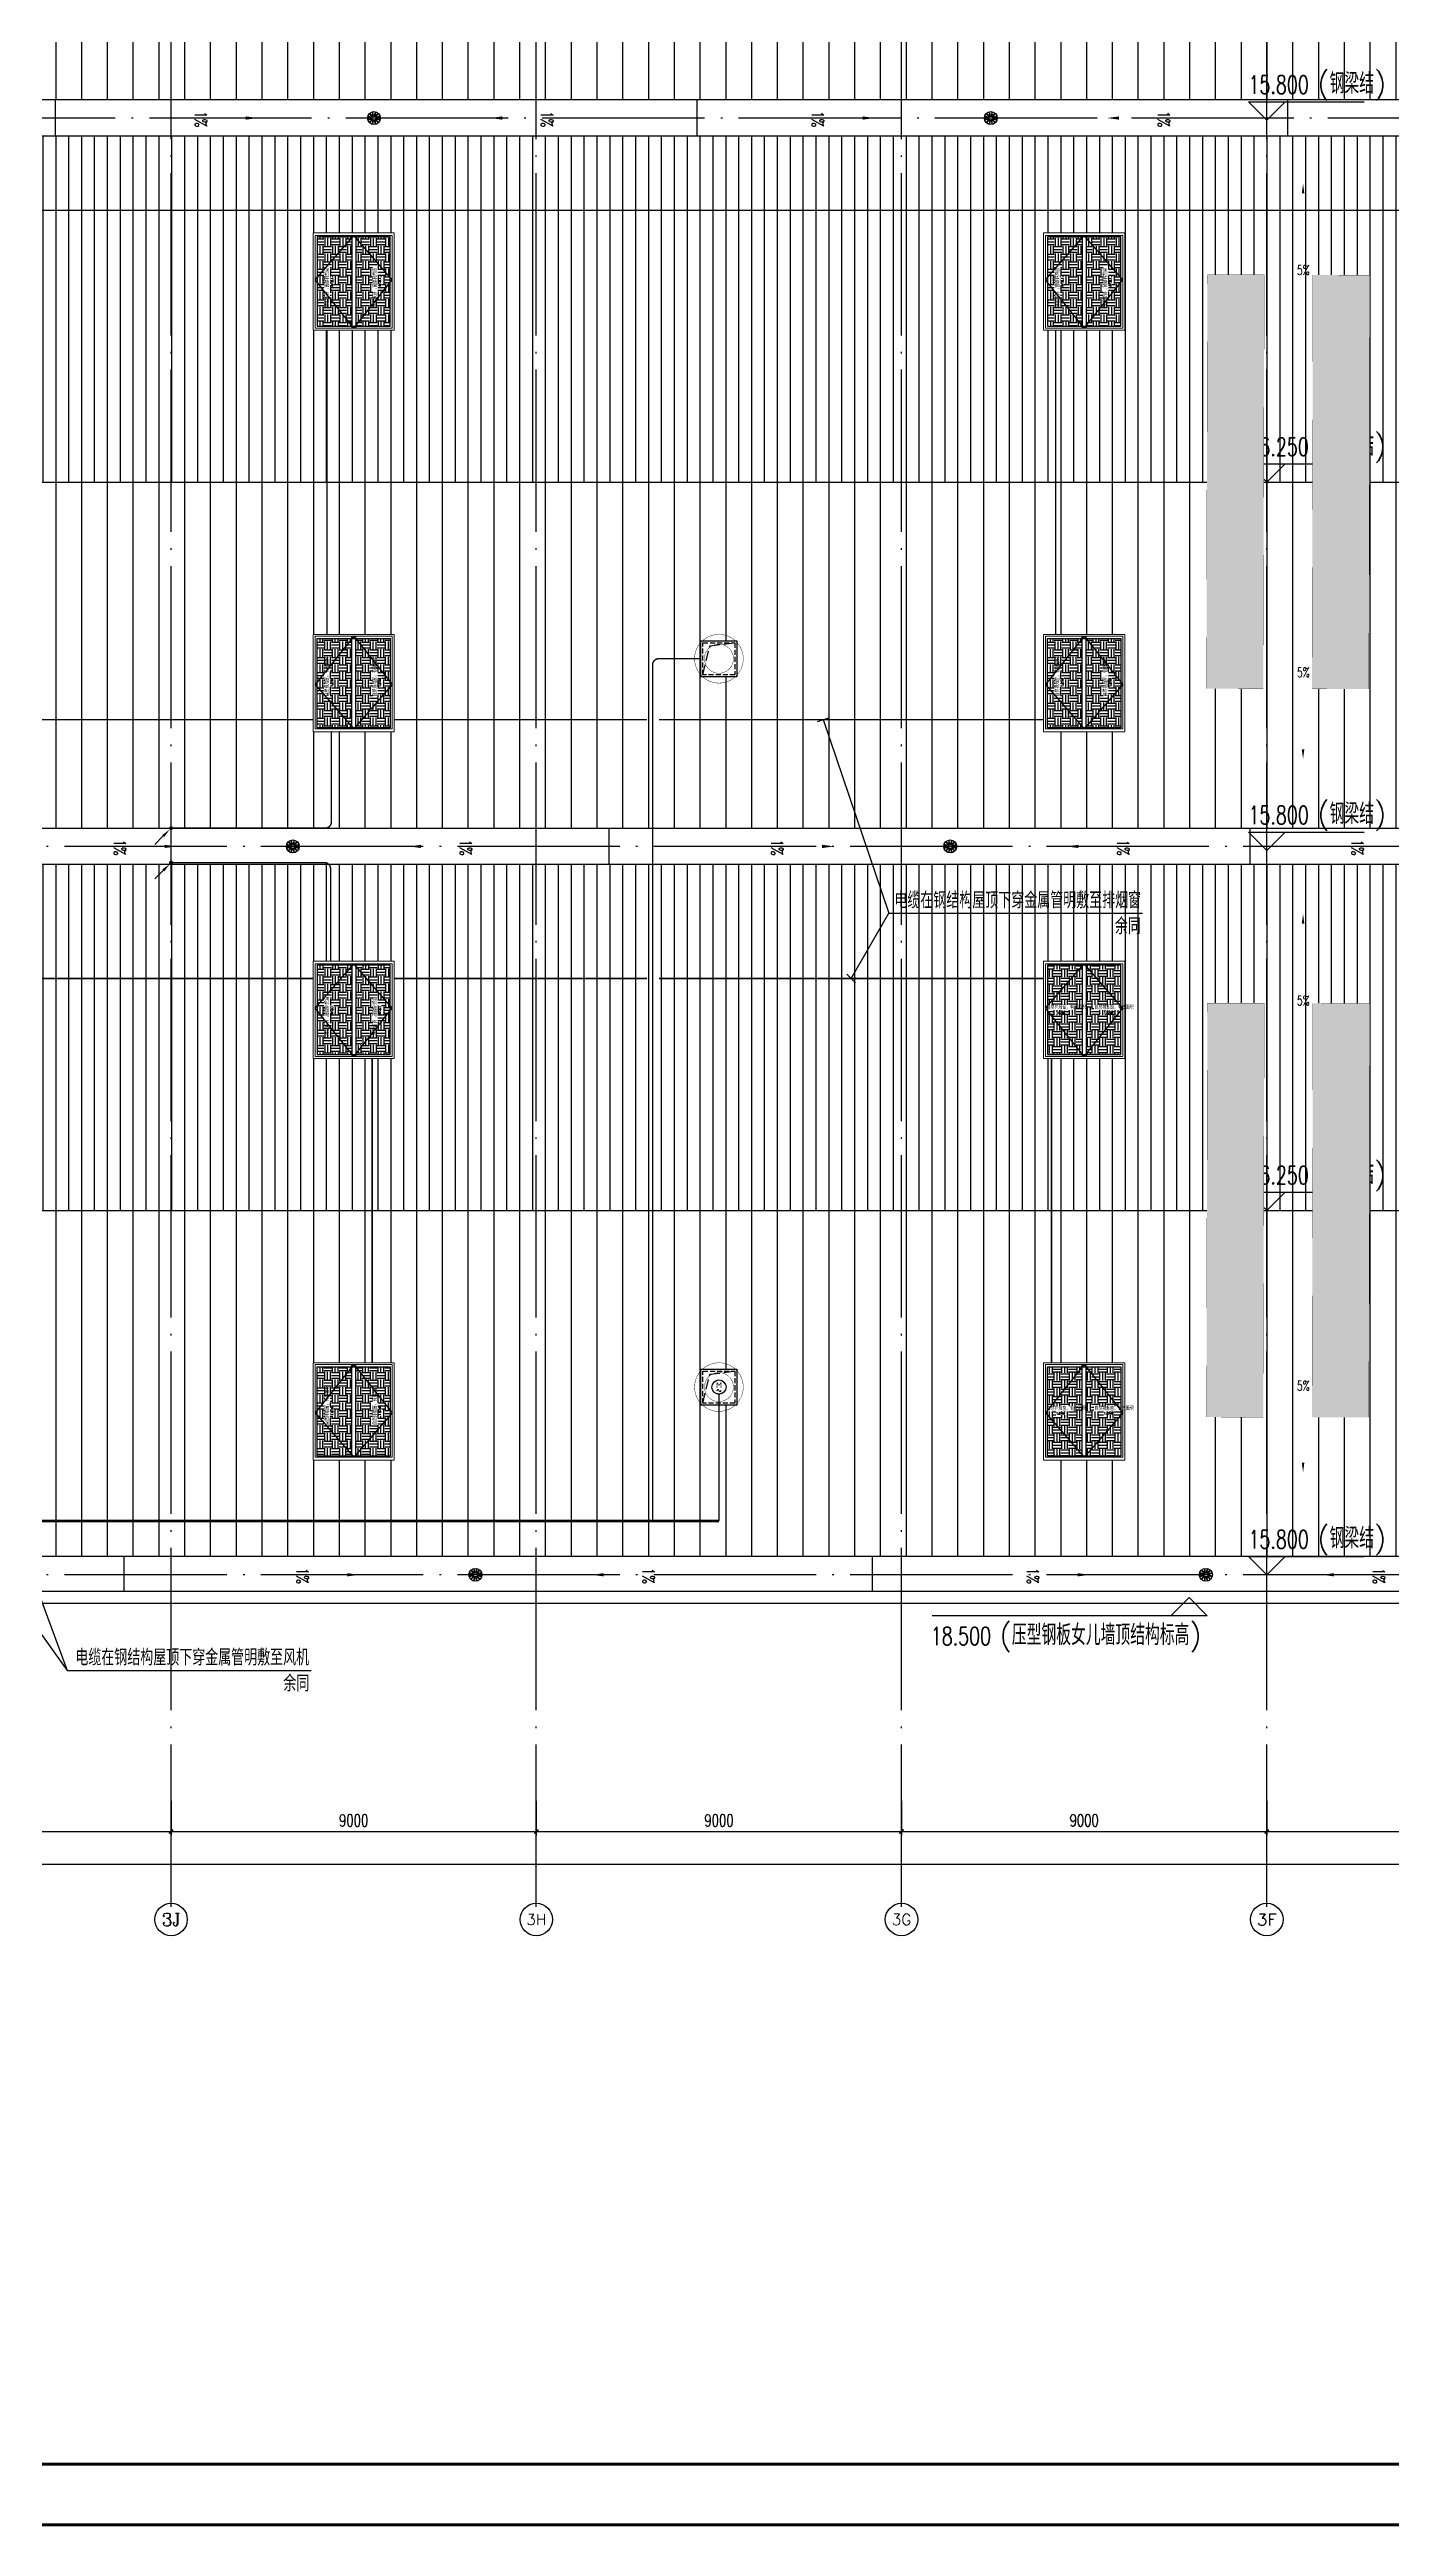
# Model space of a CAD drawing. Extents: x -1396510 to 1250330, y -1892470 to 1623980.
# Drawn here: x 1039515 to 1072582, y -1383328 to -1322286 of the extents above; entities that cross this region are included whole.
import ezdxf
from ezdxf.enums import TextEntityAlignment as Align

# ---------------------------------------------------------------- set-up
doc = ezdxf.new("R2010")
doc.units = 0
doc.header["$LTSCALE"] = 1000
doc.header["$MEASUREMENT"] = 0
for name, pattern in [('DASH', [0.35, 0.25, -0.1]), ('DOTE', [2.42, 2, -0.2, 0.02, -0.2]), ('HIDDEN', [9.525, 6.35, -3.175])]:
    doc.linetypes.add(name, pattern=pattern)
doc.layers.get('Defpoints').update_dxf_attribs({"color": 210})
for name, color, linetype in [('0-cxFrame', 155, 'Continuous'), ('99平面图例外参$0$A-HATCH-2', 251, 'Continuous'), ('A-AXIS-D', 1, 'Continuous'), ('A-AXIS-DOTE', 14, 'DOTE'), ('A-AXIS-SYMB', 3, 'Continuous'), ('A-DRAIN', 142, 'Continuous'), ('A-HATCH-2', 251, 'Continuous'), ('A-LIN-V', 9, 'Continuous'), ('A-SFCE', 30, 'Continuous'), ('A-WINDOW', 140, 'Continuous'), ('AS-COLN', 6, 'Continuous'), ('AS-结构边线层', 200, 'Continuous'), ('DIM-照明', 3, 'Continuous'), ('E-电气标注', 84, 'Continuous'), ('EQUIP-动力', 3, 'Continuous'), ('LWIRE', 4, 'Continuous'), ('SPACE', 7, 'Continuous'), ('SPACE_HATCH', 8, 'Continuous'), ('WIRE-照明', 1, 'Continuous'), ('参考线', 8, 'Continuous'), ('外框', 1, 'HIDDEN'), ('文本', 4, 'Continuous'), ('暖通', 7, 'Continuous'), ('虹吸雨水斗', 6, 'Continuous')]:
    doc.layers.add(name, color=color, linetype=linetype)
doc.layers.add('0-cxText', color=131, linetype='Continuous', lineweight=25)
doc.layers.add('成型线', color=3, linetype='Continuous', lineweight=18)
doc.layers.add('A-云线2', color=3, linetype='Continuous', plot=False)
doc.layers.add('A-加建区域', color=47, linetype='Continuous', plot=False)
doc.styles.add('_TCH_AXIS', font='COMPLEX', dxfattribs={"bigfont": 'GBCBIG'})
doc.styles.add('_TCH_DIM', font='SIMPLEX', dxfattribs={"bigfont": 'GBCBIG'})
doc.styles.add('_TCH_DIM_T3', font='SIMPLEX', dxfattribs={"width": 0.705882, "bigfont": 'GBCBIG'})
doc.styles.add('_TCH_SPACE', font='SIMPLEX', dxfattribs={"height": 5, "bigfont": 'GBCBIG'})
doc.styles.add('_TEL_ATTDEF', font='GBENOR', dxfattribs={"width": 0.8, "height": 3, "bigfont": 'GBCBIG'})
doc.styles.add('_TEL_DIM', font='SIMPLEX', dxfattribs={"width": 0.8, "height": 3.5, "bigfont": 'HZTXT'})
doc.styles.add('cx_tuming', font='simhei.ttf')
doc.styles.add('cx_tuqian1', font='')
doc.styles.get("Standard").update_dxf_attribs({"font": 'gbenor.shx', "bigfont": 'gbcbig.shx'})
doc.styles.add('黑体', font='simhei.ttf', dxfattribs={"height": 12})
doc.styles.get('cx_tuqian1').set_extended_font_data('SimSun')
doc.dimstyles.new('_TCH_ARCH&&100', dxfattribs={"dimtxt": 297.5, "dimasz": 100, "dimexe": 100, "dimexo": 100, "dimgap": 126.25, "dimtad": 1, "dimdec": 0, "dimzin": 0, "dimdsep": 46, "dimtxsty": '_TCH_DIM_T3', "dimblk": 'ARCHTICK', "dimcen": 0.09, "dimclrt": 7, "dimazin": 2, "dimtfac": 1, "dimtdec": 0, "dimtix": 1, "dimtmove": 2, "dimatfit": 3, "dimfxl": 0, "dimtolj": 1, "dimtzin": 0, "dimarcsym": 0})
pattern_1 = [(90, (-187145.8, -620720), (-635, 0), [])]
pattern_2 = [(90, (-187145.8, -620720), (-317.5, 0), [])]
pattern_3 = [(0, (0, 0), (187.5, 187.5), [187.5, -187.5]), (0, (0, 70.31), (187.5, 187.5), [187.5, -187.5]), (0, (0, 140.62), (187.5, 187.5), [187.5, -187.5]), (90, (23.44, 164.06), (-187.5, 187.5), [187.5, -187.5]), (90, (93.75, 164.06), (-187.5, 187.5), [187.5, -187.5]), (90, (164.06, 164.06), (-187.5, 187.5), [187.5, -187.5])]

# ---------------------------------------------------------------- blocks, each defined once
blk = doc.blocks.new('$TelecSys$00000081')
for p, q in [((0.1, 0.1), (0.1, 0.1)), ((-1.15, -1.15), (-0.55, -0.55)), ((-0.1, -0.1), (-0.1, -0.1))]:
    blk.add_line(p, q)
at = {"const_width": 0.142}
blk.add_lwpolyline([(0.07, 0, 1), (-0.07, 0, 1)], format="xyb", close=True, dxfattribs=at)
blk.add_solid([(-0.62, -0.48), (-0.48, -0.62), (-0.1, -0.1)])
at = {"width": 0.8, "flags": 9}
blk.add_attdef('A', (0, 0), '', height=0.00002, rotation=180, dxfattribs=at)
blk = doc.blocks.new('$equip$00002875')
at = {"const_width": 0.0571}
blk.add_lwpolyline([(0, 0.5, -1), (0, -0.5, -1), (0, 0.5, 0.021884)], format="xyb", dxfattribs=at)
blk.add_circle((0, 0), 0.5)
for centre, radius, start, end in [((-0.07, -0.27), 0.0768, 17.2272, 184.2164), ((0.07, -0.23), 0.0769, 197.2591, 5.1179)]:
    blk.add_arc(centre, radius, start, end)
at = {"color": 7, "style": '_TEL_DIM'}
blk.add_attdef('$TEXT$', text='', height=0.4, dxfattribs=at).set_placement((0, 0.14), align=Align.MIDDLE_CENTER)
at = {"color": 7, "style": '_TEL_DIM', "flags": 1}
for tag in ['A', 'REMARK']:
    blk.add_attdef(tag, text='', height=0.00002, dxfattribs=at).set_placement((0, 0), align=Align.MIDDLE_CENTER)
blk = doc.blocks.new('423432')
at = {"layer": 'A-AXIS-SYMB', "color": 8}
for p, q in [((274177, 584820), (273727, 585270)), ((273727, 585270), (276577, 585270)), ((274177, 584820), (274627, 585270))]:
    blk.add_line(p, q, dxfattribs=at)
at = {"layer": 'A-AXIS-SYMB', "color": 7, "style": '_TCH_DIM'}
blk.add_text('(钢梁结)', height=506.4, dxfattribs=at).set_placement((275422, 585470))
at = {"layer": 'A-AXIS-SYMB', "color": 7, "style": '_TCH_DIM', "width": 0.705882}
blk.add_text('15.800', height=446.2, dxfattribs=at).set_placement((273727, 585470))
blk = doc.blocks.new('r43243')
at = {"layer": 'A-AXIS-SYMB', "color": 8}
for p, q in [((274177, 557970), (273727, 558420)), ((273727, 558420), (276577, 558420)), ((274177, 557970), (274627, 558420))]:
    blk.add_line(p, q, dxfattribs=at)
at = {"layer": 'A-AXIS-SYMB', "color": 7, "style": '_TCH_DIM'}
blk.add_text('(钢梁结)', height=506.4, dxfattribs=at).set_placement((275422, 558620))
at = {"layer": 'A-AXIS-SYMB', "color": 7, "style": '_TCH_DIM', "width": 0.705882}
blk.add_text('16.250', height=446.2, dxfattribs=at).set_placement((273727, 558620))
blk = doc.blocks.new('“奔腾”虹吸雨水斗')
at = {"layer": '虹吸雨水斗', "color": 8, "lineweight": 25}
for p, q in [((946944, 86685), (947028, 86658)), ((947028, 86641), (946944, 86614)), ((947032, 86673), (946946, 86692)), ((946946, 86607), (947032, 86625)), ((946982, 86753), (947040, 86688)), ((947040, 86611), (946982, 86546)), ((947052, 86699), (946987, 86758)), ((946987, 86541), (947052, 86600)), ((947048, 86793), (947066, 86707)), ((947066, 86592), (947048, 86506)), ((947082, 86711), (947055, 86795)), ((947055, 86504), (947082, 86587)), ((947125, 86795), (947098, 86711)), ((947098, 86587), (947125, 86504)), ((947114, 86707), (947132, 86793)), ((947132, 86506), (947114, 86592)), ((947194, 86758), (947128, 86699)), ((947128, 86600), (947194, 86541)), ((947140, 86688), (947199, 86753)), ((947199, 86546), (947140, 86611)), ((947234, 86692), (947148, 86673)), ((947148, 86625), (947234, 86607)), ((947152, 86658), (947236, 86685)), ((947236, 86614), (947152, 86641))]:
    blk.add_line(p, q, dxfattribs=at)
for radius in [150, 47.6]:
    blk.add_circle((947090, 86649), radius, dxfattribs=at)
for centre, start, end in [((947025, 86649), 291.63817, 68.36747), ((947034, 86682), 261.63817, 38.36747), ((947034, 86617), 321.63817, 98.36747), ((947057, 86706), 231.63817, 8.36747), ((947057, 86593), 351.63817, 128.36747), ((947090, 86715), 201.63817, 338.36747), ((947090, 86584), 21.63817, 158.36747), ((947123, 86706), 171.63817, 308.36747), ((947123, 86593), 51.63817, 188.36747), ((947147, 86682), 141.63817, 278.36747), ((947147, 86617), 81.63817, 218.36747), ((947155, 86649), 111.63817, 248.36747)]:
    blk.add_arc(centre, 8.82, start, end, dxfattribs=at)
blk = doc.blocks.new('434243')
at = {"layer": '文本', "xscale": 1.061320754715, "yscale": 1.061320754715, "zscale": 1.061320754715}
for p in [(-701021, 492857), (-685821, 492857), (-703021, 474907), (-686821, 474907), (-698521, 456957), (-680521, 456957)]:
    blk.add_blockref('“奔腾”虹吸雨水斗', p, dxfattribs=at)
blk = doc.blocks.new('w4234233')
at = {"layer": 'A-AXIS-SYMB', "color": 8}
for points in [[(355546, 826830, 0, 0, 0), (355546, 825680, 0, 80, 0), (355546, 825980, 0, 0, 0)], [(355546, 818810, 0, 0, 0), (355546, 819960, 0, 80, 0), (355546, 819660, 0, 0, 0)]]:
    blk.add_lwpolyline(points, format="xyseb", dxfattribs=at)
at = {"layer": 'A-AXIS-SYMB', "color": 7, "style": '_TCH_DIM', "width": 0.705882}
for p in [(355376, 826935), (355376, 818407)]:
    blk.add_text('1%%%', height=297.5, dxfattribs=at).set_placement(p)
blk = doc.blocks.new('w42343eeee')
blk.add_wipeout([(367285, 568212), (365883, 568215), (365906, 578415), (367306, 578412)]).dxf.layer = '参考线'
at = {"layer": '99平面图例外参$0$A-HATCH-2'}
h = blk.add_hatch(dxfattribs=at)
h.set_pattern_fill('ANSI33', color=256, scale=75)
h.set_pattern_definition([(45, (1135667.22, 924695.12), (-168.3798, 168.3798), []), (45, (1135835.6, 924695.12), (-168.3798, 168.3798), [119.0625, -59.53125])])
h.paths.add_polyline_path([(366843, 550430), (365843, 550432)])
h.paths.add_polyline_path([(365906, 578415), (367306, 578412), (367283, 568212), (365883, 568215)])
at = {"layer": 'E-电气标注', "color": 1, "const_width": 5}
blk.add_lwpolyline([(365906, 578415), (365883, 568215), (367283, 568212), (367306, 578412)], close=True, dxfattribs=at)
blk = doc.blocks.new('44')
blk.add_wipeout([(277496, 745320), (279896, 745320), (279896, 747320), (277496, 747320)]).dxf.layer = '参考线'
at = {"layer": 'SPACE_HATCH'}
h = blk.add_hatch(dxfattribs=at)
h.set_pattern_fill('土壤', color=8, scale=50, style=0)
h.set_pattern_definition(pattern_3)
h.paths.add_polyline_path([(277596, 746370), (279796, 746370), (279796, 747220), (277596, 747220)])
h.paths.add_polyline_path([(278352, 746904), (279057, 746904), (279057, 747034), (278352, 747034)])
h.paths.add_polyline_path([(278591, 746811), (278817, 746811), (278817, 746895), (278591, 746895)])
h = blk.add_hatch(dxfattribs=at)
h.set_pattern_fill('土壤', color=8, scale=50, style=0)
h.set_pattern_definition(pattern_3)
h.paths.add_polyline_path([(277596, 746270), (279796, 746270), (279796, 745420), (277596, 745420)])
h.paths.add_polyline_path([(278352, 745724), (279057, 745724), (279057, 745854), (278352, 745854)])
h.paths.add_polyline_path([(278591, 745631), (278817, 745631), (278817, 745715), (278591, 745715)])
at = {"color": 2}
for p, q in [((277566, 746370), (279851, 746370)), ((277566, 746270), (279851, 746270))]:
    blk.add_line(p, q, dxfattribs=at)
at = {"layer": 'A-SFCE'}
blk.add_lwpolyline([(277596, 747220), (279796, 747220), (279796, 745420), (277596, 745420)], close=True, dxfattribs=at)
at = {"layer": '外框', "color": 8}
for points in [[(279851, 746320), (278658, 747270), (277566, 746320)], [(279851, 746320), (278658, 745370), (277566, 746320)]]:
    blk.add_lwpolyline(points, dxfattribs=at)
at = {"layer": '成型线'}
blk.add_line((279896, 745320), (279896, 747320), dxfattribs=at)
blk.add_lwpolyline([(279896, 745320), (277496, 745320), (277496, 747320), (279896, 747320)], dxfattribs=at)
blk.add_lwpolyline([(279851, 745370), (279851, 747270), (277566, 747270), (277566, 745370)], close=True, dxfattribs=at)
at = {"layer": 'SPACE', "color": 8, "style": '_TCH_SPACE'}
for p in [(278365, 746930), (278365, 745750)]:
    blk.add_text('自然排烟窗，有效面积', height=96.5, dxfattribs=at).set_placement(p)
at = {"layer": 'SPACE', "color": 8, "style": '_TCH_SPACE', "width": 0.705882}
for s, height, p in [('1.87m', 59.5, (278600, 746828)), ('2', 29.8, (278792, 746863)), ('1.87m', 59.5, (278600, 745648)), ('2', 29.8, (278792, 745683))]:
    blk.add_text(s, height=height, dxfattribs=at).set_placement(p)
blk = doc.blocks.new('fengji')
blk.add_wipeout([(-445, 445), (445, 445), (445, -445), (-445, -445)]).dxf.layer = '参考线'
at = {"layer": 'A-HATCH-2', "color": 8, "const_width": 10}
for points in [[(0, -600, -1), (0, 600, -1)], [(0, -600, 1), (0, 600, 1)]]:
    blk.add_lwpolyline(points, format="xyb", dxfattribs=at)
at = {"layer": 'A-HATCH-2', "color": 8, "linetype": 'DASH', "const_width": 10}
for points in [[(0, -358, -1), (0, 358, -1)], [(0, -358, 1), (0, 358, 1)]]:
    blk.add_lwpolyline(points, format="xyb", dxfattribs=at)
at = {"layer": 'AS-COLN', "ltscale": 0.5}
blk.add_lwpolyline([(-445, 445), (445, 445), (445, -445), (-445, -445)], close=True, dxfattribs=at)
at = {"layer": 'AS-COLN', "linetype": 'DASH', "ltscale": 0.5}
blk.add_lwpolyline([(-395, 395), (395, 395), (395, -395), (-395, -395)], close=True, dxfattribs=at)
at = {"layer": 'AS-结构边线层', "color": 8, "linetype": 'DASH'}
blk.add_lwpolyline([(395, 395), (225, -315), (-395, -395)], dxfattribs=at)
blk = doc.blocks.new('_ArchTick')
at = {"color": 0, "linetype": 'ByBlock', "const_width": 0.4}
blk.add_lwpolyline([(-0.5, -0.5), (0.5, 0.5)], dxfattribs=at)
blk = doc.blocks.new('*D5914')
at = {"layer": 'A-AXIS-D', "color": 0, "lineweight": -2, "transparency": 16777216}
for p, q in [((103000, -77370), (103000, -78228)), ((112000, -77370), (112000, -78228)), ((103000, -78128), (112000, -78128))]:
    blk.add_line(p, q, dxfattribs=at)
at = {"layer": 'Defpoints', "color": 0, "transparency": 16777216}
for p in [(103000, -77270), (112000, -77270), (112000, -78128)]:
    blk.add_point(p, dxfattribs=at)
at = {"layer": 'A-AXIS-D', "color": 0, "lineweight": -2, "transparency": 16777216, "xscale": 100, "yscale": 100, "zscale": 100, "rotation": 180}
blk.add_blockref('_ArchTick', (103000, -78128), dxfattribs=at)
at = {"layer": 'A-AXIS-D', "color": 0, "lineweight": -2, "transparency": 16777216, "xscale": 100, "yscale": 100, "zscale": 100}
blk.add_blockref('_ArchTick', (112000, -78128), dxfattribs=at)
at = {"layer": 'A-AXIS-D', "color": 7, "transparency": 16777216, "insert": (107500, -77853), "char_height": 297.5, "attachment_point": 5, "style": '_TCH_DIM_T3'}
blk.add_mtext('\\A1;9000', dxfattribs=at)
blk = doc.blocks.new('*D5915')
at = {"layer": 'A-AXIS-D', "color": 0, "lineweight": -2, "transparency": 16777216}
for p, q in [((112000, -77370), (112000, -78228)), ((121000, -77370), (121000, -78228)), ((112000, -78128), (121000, -78128))]:
    blk.add_line(p, q, dxfattribs=at)
at = {"layer": 'Defpoints', "color": 0, "transparency": 16777216}
for p in [(112000, -77270), (121000, -77270), (121000, -78128)]:
    blk.add_point(p, dxfattribs=at)
at = {"layer": 'A-AXIS-D', "color": 0, "lineweight": -2, "transparency": 16777216, "xscale": 100, "yscale": 100, "zscale": 100, "rotation": 180}
blk.add_blockref('_ArchTick', (112000, -78128), dxfattribs=at)
at = {"layer": 'A-AXIS-D', "color": 0, "lineweight": -2, "transparency": 16777216, "xscale": 100, "yscale": 100, "zscale": 100}
blk.add_blockref('_ArchTick', (121000, -78128), dxfattribs=at)
at = {"layer": 'A-AXIS-D', "color": 7, "transparency": 16777216, "insert": (116500, -77853), "char_height": 297.5, "attachment_point": 5, "style": '_TCH_DIM_T3'}
blk.add_mtext('\\A1;9000', dxfattribs=at)
blk = doc.blocks.new('*D5916')
at = {"layer": 'A-AXIS-D', "color": 0, "lineweight": -2, "transparency": 16777216}
for p, q in [((121000, -77370), (121000, -78228)), ((130000, -77370), (130000, -78228)), ((121000, -78128), (130000, -78128))]:
    blk.add_line(p, q, dxfattribs=at)
at = {"layer": 'Defpoints', "color": 0, "transparency": 16777216}
for p in [(121000, -77270), (130000, -77270), (130000, -78128)]:
    blk.add_point(p, dxfattribs=at)
at = {"layer": 'A-AXIS-D', "color": 0, "lineweight": -2, "transparency": 16777216, "xscale": 100, "yscale": 100, "zscale": 100, "rotation": 180}
blk.add_blockref('_ArchTick', (121000, -78128), dxfattribs=at)
at = {"layer": 'A-AXIS-D', "color": 0, "lineweight": -2, "transparency": 16777216, "xscale": 100, "yscale": 100, "zscale": 100}
blk.add_blockref('_ArchTick', (130000, -78128), dxfattribs=at)
at = {"layer": 'A-AXIS-D', "color": 7, "transparency": 16777216, "insert": (125500, -77853), "char_height": 297.5, "attachment_point": 5, "style": '_TCH_DIM_T3'}
blk.add_mtext('\\A1;9000', dxfattribs=at)
blk = doc.blocks.new('*D5917')
at = {"layer": 'A-AXIS-D', "color": 0, "lineweight": -2, "transparency": 16777216}
for p, q in [((130000, -77370), (130000, -78228)), ((139000, -77370), (139000, -78228)), ((130000, -78128), (139000, -78128))]:
    blk.add_line(p, q, dxfattribs=at)
at = {"layer": 'Defpoints', "color": 0, "transparency": 16777216}
for p in [(130000, -77270), (139000, -77270), (139000, -78128)]:
    blk.add_point(p, dxfattribs=at)
at = {"layer": 'A-AXIS-D', "color": 0, "lineweight": -2, "transparency": 16777216, "xscale": 100, "yscale": 100, "zscale": 100, "rotation": 180}
blk.add_blockref('_ArchTick', (130000, -78128), dxfattribs=at)
at = {"layer": 'A-AXIS-D', "color": 0, "lineweight": -2, "transparency": 16777216, "xscale": 100, "yscale": 100, "zscale": 100}
blk.add_blockref('_ArchTick', (139000, -78128), dxfattribs=at)
at = {"layer": 'A-AXIS-D', "color": 7, "transparency": 16777216, "insert": (134500, -77853), "char_height": 297.5, "attachment_point": 5, "style": '_TCH_DIM_T3'}
blk.add_mtext('\\A1;9000', dxfattribs=at)
blk = doc.blocks.new('*D5918')
at = {"layer": 'A-AXIS-D', "color": 0, "lineweight": -2, "transparency": 16777216}
for p, q in [((139000, -77370), (139000, -78228)), ((148000, -77370), (148000, -78228)), ((139000, -78128), (148000, -78128))]:
    blk.add_line(p, q, dxfattribs=at)
at = {"layer": 'Defpoints', "color": 0, "transparency": 16777216}
for p in [(139000, -77270), (148000, -77270), (148000, -78128)]:
    blk.add_point(p, dxfattribs=at)
at = {"layer": 'A-AXIS-D', "color": 0, "lineweight": -2, "transparency": 16777216, "xscale": 100, "yscale": 100, "zscale": 100, "rotation": 180}
blk.add_blockref('_ArchTick', (139000, -78128), dxfattribs=at)
at = {"layer": 'A-AXIS-D', "color": 0, "lineweight": -2, "transparency": 16777216, "xscale": 100, "yscale": 100, "zscale": 100}
blk.add_blockref('_ArchTick', (148000, -78128), dxfattribs=at)
at = {"layer": 'A-AXIS-D', "color": 7, "transparency": 16777216, "insert": (143500, -77853), "char_height": 297.5, "attachment_point": 5, "style": '_TCH_DIM_T3'}
blk.add_mtext('\\A1;9000', dxfattribs=at)
blk = doc.blocks.new('*D5931')
at = {"layer": 'A-AXIS-D', "color": 0, "lineweight": -2, "transparency": 16777216}
for p, q in [((-900, -77470), (-900, -79028)), ((184800, -77470), (184800, -79028)), ((-900, -78928), (184800, -78928))]:
    blk.add_line(p, q, dxfattribs=at)
at = {"layer": 'Defpoints', "color": 0, "transparency": 16777216}
for p in [(-900, -77370), (184800, -77370), (184800, -78928)]:
    blk.add_point(p, dxfattribs=at)
at = {"layer": 'A-AXIS-D', "color": 0, "lineweight": -2, "transparency": 16777216, "xscale": 100, "yscale": 100, "zscale": 100, "rotation": 180}
blk.add_blockref('_ArchTick', (-900, -78928), dxfattribs=at)
at = {"layer": 'A-AXIS-D', "color": 0, "lineweight": -2, "transparency": 16777216, "xscale": 100, "yscale": 100, "zscale": 100}
blk.add_blockref('_ArchTick', (184800, -78928), dxfattribs=at)
at = {"layer": 'A-AXIS-D', "color": 7, "transparency": 16777216, "insert": (91950, -78653), "char_height": 297.5, "attachment_point": 5, "style": '_TCH_DIM_T3'}
blk.add_mtext('\\A1;185700', dxfattribs=at)
blk = doc.blocks.new('TK22.A0+2 L(Dragon)')
at = {"layer": '0-cxFrame', "color": 7, "const_width": 0.5}
blk.add_lwpolyline([(0, 0), (-1783, 0), (-1783, 841), (0, 841)], close=True, dxfattribs=at)
at = {"layer": '0-cxFrame', "const_width": 0.5}
blk.add_lwpolyline([(-80, 10), (-1763, 10), (-1763, 831), (-80, 831)], close=True, dxfattribs=at)
at = {"style": '黑体', "flags": 4}
blk.add_attdef('图幅', text='', height=3.3, dxfattribs=at).set_placement((-40, 3), align=Align.RIGHT)
at = {"layer": '0-cxText', "flags": 4}
for tag, height, style, p in [('建设单位', 3.5, 'cx_tuming', (-45, 240)), ('项目名称', 3.5, 'cx_tuming', (-45, 210)), ('子项名称', 3.5, 'cx_tuming', (-45, 180)), ('工程编号', 3.3, 'cx_tuqian1', (-35, 165)), ('图名1', 3.5, 'cx_tuming', (-45, 87)), ('图名2', 3.5, 'cx_tuming', (-45, 79)), ('图名3', 3.5, 'cx_tuming', (-45, 71)), ('出图日期', 3.3, 'cx_tuqian1', (-39, 60)), ('专业', 3.3, 'cx_tuqian1', (-55, 52)), ('图号', 3.3, 'cx_tuqian1', (-55, 44)), ('版次', 3.3, 'cx_tuqian1', (-20, 44))]:
    blk.add_attdef(tag, text='', height=height, dxfattribs=dict(at, style=style)).set_placement(p, align=Align.MIDDLE)
at = {"layer": 'Defpoints', "color": 6, "flags": 4}
for tag, height, style, p in [('tufu', 3.3, '黑体', (-12, 12)), ('dwfname', 4, 'cx_tuqian1', (-80, 3))]:
    blk.add_attdef(tag, text='', height=height, dxfattribs=dict(at, style=style)).set_placement(p, align=Align.RIGHT)
blk = doc.blocks.new('世赫3#厂房屋顶0821')
at = {"layer": 'A-HATCH-2'}
h = blk.add_hatch(dxfattribs=at)
h.set_pattern_fill('ANSI31', color=256, scale=400, angle=45)
h.set_pattern_definition(pattern_1)
h.paths.add_polyline_path([(46734.2, -26925), (179269.9, -26925), (184500, -26925), (184500, -35450), (5954.9, -35450), (8720.9, -26925), (34104.2, -26925)])
h = blk.add_hatch(dxfattribs=at)
h.set_pattern_fill('ANSI31', color=256, scale=200, angle=45)
h.set_pattern_definition(pattern_2)
h.paths.add_polyline_path([(46734.2, -44875), (179269.9, -44875), (184500, -44875), (184500, -36350), (5662.9, -36350), (2896.8, -44875), (13809.1, -44875)])
h = blk.add_hatch(dxfattribs=at)
h.set_pattern_fill('ANSI31', color=256, scale=400, angle=45)
h.set_pattern_definition(pattern_1)
h.paths.add_polyline_path([(46734.2, -44875), (179269.9, -44875), (184500, -44875), (184500, -53400), (-300, -53384.2), (130.8, -53400), (2896.8, -44875), (34104.2, -44875)])
h = blk.add_hatch(dxfattribs=at)
h.set_pattern_fill('ANSI31', color=256, scale=200, angle=45)
h.set_pattern_definition(pattern_2)
h.paths.add_polyline_path([(-300, -55200), (-600, -55200), (-600, -62825), (13809.1, -62825), (46734.2, -62825), (179269.9, -62825), (184500, -62825), (184500, -54300), (-300, -54300)])
h = blk.add_hatch(dxfattribs=at)
h.set_pattern_fill('ANSI31', color=256, scale=400, angle=45)
h.set_pattern_definition(pattern_1)
h.paths.add_polyline_path([(46734.2, -62825), (179269.9, -62825), (184500, -62825), (184500, -71350), (-600, -71350), (-600, -62825), (34104.2, -62825)])
at = {"layer": 'A-AXIS-D'}
for centre in [(112000, -80296), (121000, -80296), (130000, -80296)]:
    blk.add_circle(centre, 400, dxfattribs=at)
at = {"layer": 'A-AXIS-DOTE', "color": 8, "ltscale": 2}
for p, q in [((112000, -79980), (112000, 5640)), ((121000, -79980), (121000, 5640)), ((130000, -79980), (130000, 5640)), ((139000, -79980), (139000, 5640)), ((192904.2, -35900), (-5155.8, -35900)), ((190814.2, -53850), (-5155.8, -53850)), ((190814.2, -71800), (-5155.8, -71800))]:
    blk.add_line(p, q, dxfattribs=at)
at = {"layer": 'A-AXIS-SYMB', "color": 8}
blk.add_line((137084.2, -72360), (136634.2, -72810), dxfattribs=at)
at = {"layer": 'A-DRAIN'}
for p, q in [((122794.2, -54300), (122794.2, -53400)), ((138594.2, -54300), (138594.2, -53400)), ((110844.2, -72200.1), (110844.2, -71350)), ((129284.2, -72200.1), (129284.2, -71350))]:
    blk.add_line(p, q, dxfattribs=at)
for points in [[(109144.2, -35450), (109144.2, -36350)], [(124954.2, -35450), (124954.2, -36350)], [(139514.2, -35450), (139514.2, -36350)]]:
    blk.add_lwpolyline(points, dxfattribs=at)
at = {"layer": 'A-LIN-V'}
for points in [[(184500, -35450), (5954.9, -35450)], [(5662.9, -36350), (130.8, -53400), (184500, -53400)], [(184500, -36350), (5662.9, -36350)], [(184500, -54300), (-300, -54300)], [(184500, -71350), (-600, -71350)]]:
    blk.add_lwpolyline(points, dxfattribs=at)
at = {"layer": 'A-SFCE'}
for points in [[(-600, -56150), (-600, -72200.1), (184500, -72200.1), (184500, 399.9), (16851, 400), (-600, -53384.2), (-600, -54050), (-300, -54050)], [(2160.9, -44875), (184500, -44875)], [(-300, -55850), (-900, -55850), (-900, -72500.1), (184800, -72500.1)], [(-600, -62825), (184500, -62825)]]:
    blk.add_lwpolyline(points, dxfattribs=at)
at = {"layer": 'A-WINDOW', "color": 8}
for name, p in [('423432', (-135177.4, -620770)), ('r43243', (-135177.4, -602845)), ('423432', (-135177.4, -638770)), ('r43243', (-135177.4, -620795)), ('423432', (-135177.4, -656620))]:
    blk.add_blockref(name, p, dxfattribs=at)
at = {"layer": 'A-加建区域', "color": 8, "rotation": 270}
for p in [(-705820, 319645.8), (-690620, 319645.8), (-707820, 301695.8), (-691620, 301695.8), (-677320, 301695.8), (-703320, 283745.8), (-685320, 283745.8)]:
    blk.add_blockref('w4234233', p, dxfattribs=at)
at = {"layer": '虹吸雨水斗'}
blk.add_blockref('434243', (-187145.8, -620720), dxfattribs=at)
at = {"layer": 'A-AXIS-D', "color": 7, "style": '_TCH_AXIS'}
for s, height, p, p2 in [('3J', 321.14, (111770.6, -80456.6), (112229.4, -80456.6)), ('3H', 265.5, (120753.5, -80428.8), (121246.5, -80428.8)), ('3G', 276.42, (129756.5, -80434.2), (130243.5, -80434.2))]:
    blk.add_text(s, height=height, dxfattribs=at).set_placement(p, p2, align=Align.FIT)
at = {"layer": 'A-AXIS-SYMB', "color": 7, "style": '_TCH_DIM', "width": 0.705882}
blk.add_text('18.500', height=446.25, dxfattribs=at).set_placement((130719.2, -73535))
at = {"layer": 'A-AXIS-D'}
for base, p1, p2, picture, middle in [((112000, -78127.8), (103000, -77269.8), (112000, -77269.8), '*D5914', (107500, -77852.8)), ((121000, -78127.8), (112000, -77269.8), (121000, -77269.8), '*D5915', (116500, -77852.8)), ((130000, -78127.8), (121000, -77269.8), (130000, -77269.8), '*D5916', (125500, -77852.8))]:
    dim = blk.add_linear_dim(base=base, p1=p1, p2=p2, angle=0, dimstyle='_TCH_ARCH&&100', dxfattribs=at)
    dim.commit()
    dim.dimension.update_dxf_attribs({"geometry": picture, "text_midpoint": middle, "dimtype": 161})
at = {"layer": 'A-LIN-V', "xscale": -1, "rotation": 90}
for p in [(862820.1, 238770.8), (880820.1, 238770.8), (862820.1, 220820.8)]:
    blk.add_blockref('44', p, dxfattribs=at)
at = {"layer": 'A-LIN-V', "rotation": 90}
for p in [(862820.1, -328520.9), (880820.1, -328520.9), (862820.1, -346470.9)]:
    blk.add_blockref('44', p, dxfattribs=at)
at = {"layer": 'A-SFCE'}
for p in [(-228368.9, -618177.7), (-225769, -618183.6)]:
    blk.add_blockref('w42343eeee', p, dxfattribs=at)
at = {"layer": '暖通', "rotation": 180}
for p in [(125500, -49225.1), (125500, -67175.1)]:
    blk.add_blockref('fengji', p, dxfattribs=at)
for points in [[(135500.1, -56675.1), (135500.1, -59075.1), (133500.1, -59075.1), (133500.1, -56675.1)], [(135500.1, -68975.1), (135500.1, -66575), (133500.1, -66575.1), (133500.1, -68975.1)]]:
    blk.add_wipeout(points).dxf.layer = '参考线'
at = {"layer": 'SPACE_HATCH'}
h = blk.add_hatch(dxfattribs=at)
h.set_pattern_fill('土壤', color=8, scale=50, style=0)
h.set_pattern_definition(pattern_3)
h.paths.add_polyline_path([(134450.1, -56775.1), (134450.1, -58975.1), (133600.1, -58975.1), (133600.1, -56775.1)])
h.paths.add_polyline_path([(133600.1, -57757.8), (133600.1, -57887.8), (134264.3, -57887.8), (134264.3, -57757.8)])
h.paths.add_polyline_path([(133798.7, -57981), (134024.1, -57981), (134024.1, -57896.9), (133798.7, -57896.9)])
h = blk.add_hatch(dxfattribs=at)
h.set_pattern_fill('土壤', color=8, scale=50, style=0)
h.set_pattern_definition(pattern_3)
h.paths.add_polyline_path([(134550.1, -56775.1), (134550.1, -58975.1), (135400.1, -58975.1), (135400.1, -56775.1)])
h.paths.add_polyline_path([(135400.1, -57887.8), (135400.1, -57757.8), (134739.9, -57757.8), (134739.9, -57887.8)])
h.paths.add_polyline_path([(134978.7, -57981), (135204.1, -57981), (135204.1, -57896.9), (134978.7, -57896.9)])
h = blk.add_hatch(dxfattribs=at)
h.set_pattern_fill('土壤', color=8, scale=50, style=0)
h.set_pattern_definition(pattern_3)
h.paths.add_polyline_path([(134450.1, -68875.1), (134450.1, -66675.1), (133600.1, -66675.1), (133600.1, -68875.1)])
h.paths.add_polyline_path([(133600.1, -67644.3), (133600.1, -67774.3), (134264.3, -67774.3), (134264.3, -67644.3)])
h.paths.add_polyline_path([(133798.7, -67867.5), (134024.1, -67867.5), (134024.1, -67783.3), (133798.7, -67783.3)])
h = blk.add_hatch(dxfattribs=at)
h.set_pattern_fill('土壤', color=8, scale=50, style=0)
h.set_pattern_definition(pattern_3)
h.paths.add_polyline_path([(134550.1, -68875.1), (134550.1, -66675.1), (135400.1, -66675.1), (135400.1, -68875.1)])
h.paths.add_polyline_path([(135400.1, -67774.3), (135400.1, -67644.3), (134739.9, -67644.3), (134739.9, -67774.3)])
h.paths.add_polyline_path([(134978.7, -67867.5), (135204.1, -67867.5), (135204.1, -67783.3), (134978.7, -67783.3)])
at = {"color": 2}
for p, q in [((134450.1, -56745.1), (134450.1, -59030.1)), ((134550.1, -56745.1), (134550.1, -59030.1)), ((134450.1, -68905.1), (134450.1, -66620.1)), ((134550.1, -68905.1), (134550.1, -66620.1))]:
    blk.add_line(p, q, dxfattribs=at)
at = {"layer": 'A-SFCE'}
for points in [[(133600.1, -56775.1), (133600.1, -58975.1), (135400.1, -58975.1), (135400.1, -56775.1)], [(133600.1, -68875.1), (133600.1, -66675.1), (135400.1, -66675.1), (135400.1, -68875.1)]]:
    blk.add_lwpolyline(points, close=True, dxfattribs=at)
at = {"layer": '外框', "color": 8}
for points in [[(134500.1, -59030.1), (133550.1, -57837.6), (134500.1, -56745.1)], [(134500.1, -59030.1), (135450.1, -57837.6), (134500.1, -56745.1)], [(134500.1, -66620.1), (133550.1, -67812.6), (134500.1, -68905.1)], [(134500.1, -66620.1), (135450.1, -67812.6), (134500.1, -68905.1)]]:
    blk.add_lwpolyline(points, dxfattribs=at)
at = {"layer": '成型线'}
for p, q in [((135500.1, -59075.1), (133500.1, -59075.1)), ((135500.1, -66575.1), (133500.1, -66575.1))]:
    blk.add_line(p, q, dxfattribs=at)
for points in [[(135500.1, -59075.1), (135500.1, -56675.1), (133500.1, -56675.1), (133500.1, -59075.1)], [(135500.1, -66575.1), (135500.1, -68975.1), (133500.1, -68975.1), (133500.1, -66575.1)]]:
    blk.add_lwpolyline(points, dxfattribs=at)
for points in [[(135450.1, -59030.1), (133550.1, -59030.1), (133550.1, -56745.1), (135450.1, -56745.1)], [(135450.1, -66620.1), (133550.1, -66620.1), (133550.1, -68905.1), (135450.1, -68905.1)]]:
    blk.add_lwpolyline(points, close=True, dxfattribs=at)
at = {"layer": 'A-SFCE'}
for p in [(-228368.9, -600227.7), (-225769, -600233.6), (-228368.9, -636127.7), (-225769, -636133.6)]:
    blk.add_blockref('w42343eeee', p, dxfattribs=at)
at = {"layer": 'SPACE', "color": 8, "style": '_TCH_SPACE'}
for p in [(133572.9, -57861.8), (134752.9, -57861.8), (133572.9, -67748.3), (134752.9, -67748.3)]:
    blk.add_text('自然排烟窗，有效面积', height=96.45, dxfattribs=at).set_placement(p)
at = {"layer": 'SPACE', "color": 8, "style": '_TCH_SPACE', "width": 0.705882}
for s, height, p in [('1.87m', 59.5, (133807.1, -57964.2)), ('2', 29.8, (133999.1, -57929.2)), ('1.87m', 59.5, (134987.1, -57964.2)), ('2', 29.8, (135179.1, -57929.2)), ('1.87m', 59.5, (133807.1, -67850.7)), ('2', 29.8, (133999.1, -67815.7)), ('1.87m', 59.5, (134987.1, -67850.7)), ('2', 29.8, (135179.1, -67815.7))]:
    blk.add_text(s, height=height, dxfattribs=at).set_placement(p)
at = {"layer": 'A-AXIS-D'}
blk.add_circle((139000, -80296), 400, dxfattribs=at)
at = {"layer": 'A-AXIS-SYMB', "color": 8}
for p, q in [((137084.2, -72360), (137534.2, -72810)), ((137534.2, -72810), (130754.2, -72810))]:
    blk.add_line(p, q, dxfattribs=at)
for points in [[(139894.2, -39445, 0, 0, 0), (139894.2, -37515, 0, 64, 0), (139894.2, -37755, 0, 0, 0)], [(139894.2, -49765, 0, 0, 0), (139894.2, -51695, 0, 64, 0), (139894.2, -51455, 0, 0, 0)], [(139894.2, -57445, 0, 0, 0), (139894.2, -55515, 0, 64, 0), (139894.2, -55755, 0, 0, 0)], [(139894.2, -67345, 0, 0, 0), (139894.2, -69275, 0, 64, 0), (139894.2, -69035, 0, 0, 0)]]:
    blk.add_lwpolyline(points, format="xyseb", dxfattribs=at)
at = {"layer": 'A-AXIS-D', "color": 7, "style": '_TCH_AXIS'}
blk.add_text('3F', height=288.12, dxfattribs=at).set_placement((138759.9, -80440.1), (139240.1, -80440.1), align=Align.FIT)
at = {"layer": 'A-AXIS-SYMB', "color": 7, "style": '_TCH_DIM', "width": 0.705882}
for p in [(139742.2, -39767), (139742.2, -49681), (139742.2, -57767), (139742.2, -67261)]:
    blk.add_text('5%', height=238, dxfattribs=at).set_placement(p)
at = {"layer": 'A-AXIS-SYMB', "color": 7, "style": '_TCH_DIM'}
blk.add_text('(压型钢板女儿墙顶结构标高)', height=506.383, dxfattribs=at).set_placement((132414.2, -73535))
at = {"layer": 'A-AXIS-D'}
for base, p1, p2, picture, middle in [((184800, -78927.8), (-900, -77369.8), (184800, -77369.8), '*D5931', (91950, -78652.8)), ((139000, -78127.8), (130000, -77269.8), (139000, -77269.8), '*D5917', (134500, -77852.8)), ((148000, -78127.8), (139000, -77269.8), (148000, -77269.8), '*D5918', (143500, -77852.8))]:
    dim = blk.add_linear_dim(base=base, p1=p1, p2=p2, angle=0, dimstyle='_TCH_ARCH&&100', dxfattribs=at)
    dim.commit()
    dim.dimension.update_dxf_attribs({"geometry": picture, "text_midpoint": middle, "dimtype": 161})

msp = doc.modelspace()

# ---------------------------------------------------------------- linework, layer by layer
at = {"layer": 'WIRE-照明', "linetype": 'Continuous'}
for points, const_width in [([(1046350, -1336699), (1046350, -1329199)], 35), ([(1054525, -1337299), (1055835, -1337299)], 35), ([(1054375, -1358549.2), (1054375, -1337449)], 35), ([(1036550, -1345180), (1046010.1, -1345180)], 35), ([(1048010.1, -1345180), (1054233.8, -1345180)], 35), ([(1047464.2, -1354649), (1047464.2, -1347149)], 35), ([(1034504.2, -1358549.2), (1056010, -1358549.2)], 70)]:
    msp.add_lwpolyline(points, dxfattribs=dict(at, const_width=const_width))
at = {"layer": 'WIRE-照明', "linetype": 'Continuous', "const_width": 35}
msp.add_lwpolyline([(1054525, -1337299, 0.4142136), (1054375, -1337449)], format="xyb", dxfattribs=at)

# ---------------------------------------------------------------- block references
at = {"layer": 'EQUIP-动力'}
ref = msp.add_blockref('$equip$00002875', (1056010, -1337299), dxfattribs=dict(at, xscale=350, yscale=350, zscale=350))
ref.add_attrib('$TEXT$', 'M', dxfattribs={"layer": '0', "color": 7, "height": 140, "style": '_TEL_ATTDEF'}).set_placement((1056010.4, -1337251), align=Align.MIDDLE_CENTER)
at = {"layer": 'LWIRE', "xscale": 350, "yscale": 350, "zscale": 350}
for p in [(1042510, -1341474), (1042510, -1342324)]:
    msp.add_blockref('$TelecSys$00000081', p, dxfattribs=at)

# ---------------------------------------------------------------- next in the draw order: block references
at = {"layer": 'A-云线2'}
msp.add_blockref('世赫3#厂房屋顶0821', (930510, -1288074), dxfattribs=at)

# ---------------------------------------------------------------- next in the draw order: linework, layer by layer
at = {"layer": 'DIM-照明'}
for p, q in [((1058438, -1338848.2), (1058722, -1338751.8)), ((1058580, -1338800), (1060200, -1343570)), ((1059270, -1345180), (1060200, -1343570)), ((1060200, -1343570), (1066450, -1343570)), ((1059376.1, -1345286.1), (1059164, -1345073.9)), ((1036375, -1357230), (1039950, -1362230)), ((1038010, -1356986.6), (1039950, -1362230)), ((1039950, -1362230), (1045960, -1362230))]:
    msp.add_line(p, q, dxfattribs=at)
at = {"layer": 'WIRE-照明', "linetype": 'Continuous', "const_width": 35}
for points in [[(937370, -1326250), (1114860, -1326250)], [(1064310, -1336699), (1064310, -1329199)], [(1036550, -1338800), (1046010.1, -1338800)], [(1046460, -1341324), (1046460, -1339099)], [(1048010.1, -1338800), (1054233.8, -1338800)], [(1054530, -1338800), (1064010.1, -1338800)], [(1042510, -1341474), (1046310, -1341474)], [(1042510, -1342324), (1046290, -1342324)], [(1046440, -1344749), (1046440, -1342474)], [(1054530, -1345180), (1064010.1, -1345180)], [(1064204.1, -1354649), (1064204.1, -1347149)], [(1056010, -1358549.2), (1056010, -1355424)]]:
    msp.add_lwpolyline(points, dxfattribs=at)
for points in [[(1046310, -1341474, 0.4142136), (1046460, -1341324)], [(1046440, -1342474, 0.4142136), (1046290, -1342324)]]:
    msp.add_lwpolyline(points, format="xyb", dxfattribs=at)

# ---------------------------------------------------------------- next in the draw order: block references
at = {"layer": '0-cxFrame', "xscale": 150, "yscale": 150, "zscale": 150}
msp.add_blockref('TK22.A0+2 L(Dragon)', (1167260.4, -1383290), dxfattribs=at)
at = {"layer": 'EQUIP-动力'}
ref = msp.add_blockref('$equip$00002875', (1056010, -1355249), dxfattribs=dict(at, xscale=350, yscale=350, zscale=350))
ref.add_attrib('$TEXT$', 'M', dxfattribs={"layer": '0', "color": 7, "height": 140, "style": '_TEL_ATTDEF'}).set_placement((1056010.4, -1355201), align=Align.MIDDLE_CENTER)

# ---------------------------------------------------------------- next in the draw order: texts
at = {"layer": 'DIM-照明', "color": 7, "style": '_TEL_DIM', "width": 0.8}
for s, p in [('电缆在钢结构屋顶下穿金属管明敷至排烟窗', (1060333.1, -1343450)), ('余同', (1065765.6, -1344090)), ('电缆在钢结构屋顶下穿金属管明敷至风机', (1040150.6, -1362110)), ('余同', (1045275.6, -1362750))]:
    msp.add_text(s, height=400, dxfattribs=at).set_placement(p)

doc.saveas('drawing.dxf')
